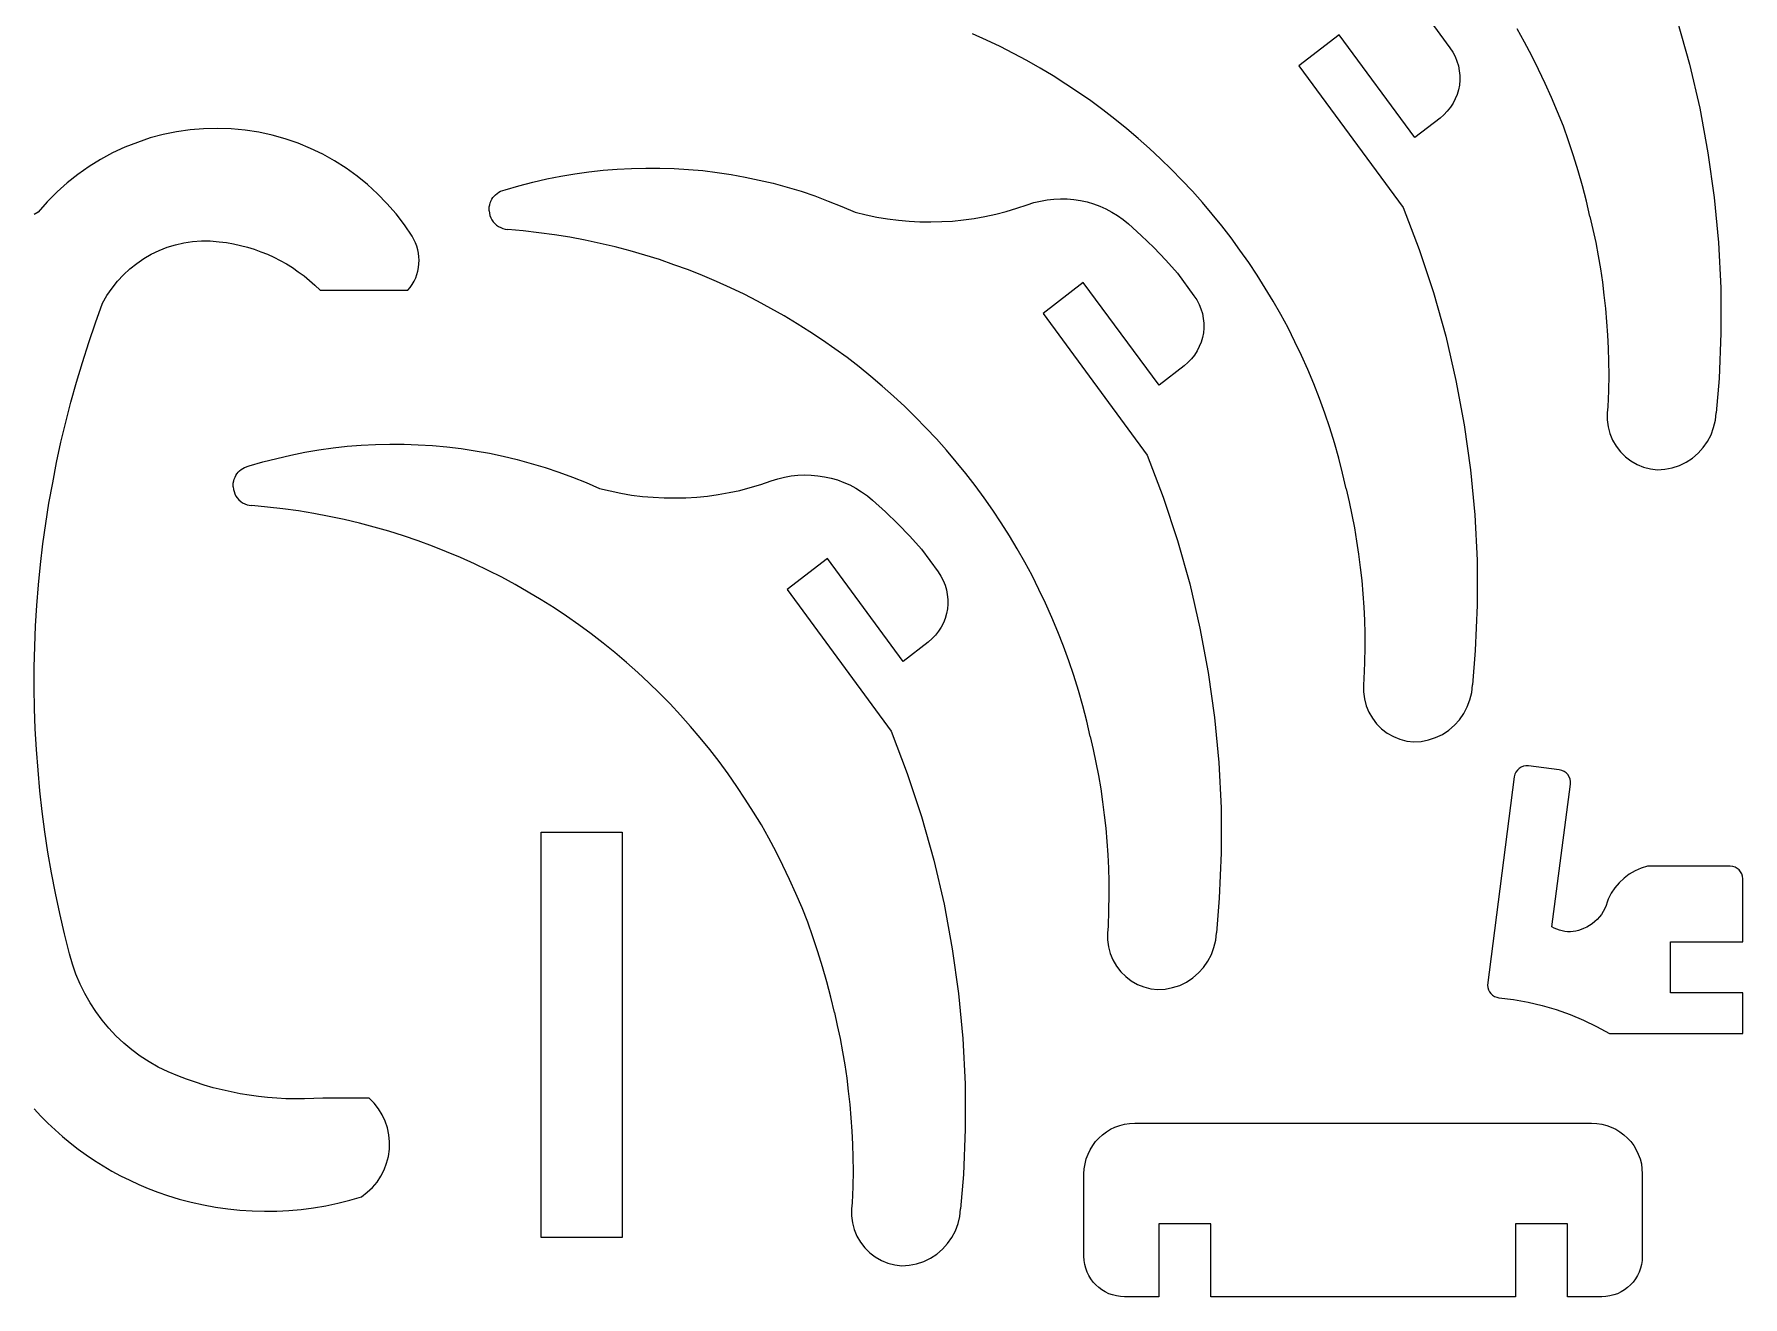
# Model space of a CAD drawing. Extents: x -322 to 322, y -250 to 250.
# Drawn here: x -185.6 to -80.5, y -145 to -67.3 of the extents above; entities that cross this region are included whole.
import ezdxf

# ---------------------------------------------------------------- set-up
doc = ezdxf.new("R2010")
doc.units = 0
doc.header["$MEASUREMENT"] = 0
doc.layers.get('0').update_dxf_attribs({"linetype": 'CONTINUOUS'})

msp = doc.modelspace()

# ---------------------------------------------------------------- linework, layer by layer
for p, q in [((-127.05, -67.63), (-127.91, -67.24)), ((-99.55, -66.73), (-98.53, -68.12)), ((-93.94, -67.77), (-94.4, -66.95)), ((-84.55, -66.43), (-83.79, -69.11)), ((-126.21, -68.03), (-127.05, -67.63)), ((-125.38, -68.45), (-126.21, -68.03)), ((-105.34, -67.3), (-107.82, -69.21)), ((-100.68, -73.63), (-105.34, -67.3)), ((-98.53, -68.12), (-98.36, -68.38)), ((-93.49, -68.6), (-93.94, -67.77)), ((-124.56, -68.9), (-125.38, -68.45)), ((-123.75, -69.36), (-124.56, -68.9)), ((-122.95, -69.84), (-123.75, -69.36)), ((-107.82, -69.21), (-101.41, -77.93)), ((-98.36, -68.38), (-98.21, -68.65)), ((-98.21, -68.65), (-98.1, -68.93)), ((-98.1, -68.93), (-98.01, -69.22)), ((-98.01, -69.22), (-97.96, -69.52)), ((-93.07, -69.45), (-93.49, -68.6)), ((-83.79, -69.11), (-83.16, -71.83)), ((-122.16, -70.34), (-122.95, -69.84)), ((-121.39, -70.85), (-122.16, -70.34)), ((-97.95, -70.4), (-98.01, -70.69)), ((-97.96, -69.52), (-97.93, -69.81)), ((-97.93, -70.11), (-97.95, -70.4)), ((-97.93, -69.81), (-97.93, -70.11)), ((-92.66, -70.3), (-93.07, -69.45)), ((-92.27, -71.17), (-92.66, -70.3)), ((-120.63, -71.38), (-121.39, -70.85)), ((-119.88, -71.93), (-120.63, -71.38)), ((-98.2, -71.25), (-98.34, -71.52)), ((-98.09, -70.98), (-98.2, -71.25)), ((-98.01, -70.69), (-98.09, -70.98)), ((-91.9, -72.05), (-92.27, -71.17)), ((-119.14, -72.5), (-119.88, -71.93)), ((-118.42, -73.09), (-119.14, -72.5)), ((-99.14, -72.44), (-100.68, -73.63)), ((-98.9, -72.23), (-99.14, -72.44)), ((-98.69, -72.01), (-98.9, -72.23)), ((-98.5, -71.77), (-98.69, -72.01)), ((-98.34, -71.52), (-98.5, -71.77)), ((-91.55, -72.94), (-91.9, -72.05)), ((-83.16, -71.83), (-82.65, -74.57)), ((-177.71, -73.45), (-178.51, -73.66)), ((-176.89, -73.28), (-177.71, -73.45)), ((-176.06, -73.16), (-176.89, -73.28)), ((-175.22, -73.09), (-176.06, -73.16)), ((-174.37, -73.07), (-175.22, -73.09)), ((-173.52, -73.1), (-174.37, -73.07)), ((-172.67, -73.18), (-173.52, -73.1)), ((-171.83, -73.31), (-172.67, -73.18)), ((-171.01, -73.49), (-171.83, -73.31)), ((-170.2, -73.71), (-171.01, -73.49)), ((-117.71, -73.69), (-118.42, -73.09)), ((-91.23, -73.84), (-91.55, -72.94)), ((-180.83, -74.58), (-181.56, -74.98)), ((-180.08, -74.23), (-180.83, -74.58)), ((-179.3, -73.93), (-180.08, -74.23)), ((-178.51, -73.66), (-179.3, -73.93)), ((-169.41, -73.98), (-170.2, -73.71)), ((-168.64, -74.3), (-169.41, -73.98)), ((-167.89, -74.66), (-168.64, -74.3)), ((-117.01, -74.31), (-117.71, -73.69)), ((-116.33, -74.94), (-117.01, -74.31)), ((-90.92, -74.75), (-91.23, -73.84)), ((-82.65, -74.57), (-82.26, -77.33)), ((-182.27, -75.42), (-182.96, -75.9)), ((-181.56, -74.98), (-182.27, -75.42)), ((-167.16, -75.07), (-167.89, -74.66)), ((-166.46, -75.51), (-167.16, -75.07)), ((-165.78, -76), (-166.46, -75.51)), ((-151.51, -75.74), (-150.64, -75.64)), ((-150.64, -75.64), (-149.77, -75.57)), ((-149.77, -75.57), (-148.89, -75.53)), ((-148.89, -75.53), (-148.01, -75.51)), ((-148.01, -75.51), (-147.14, -75.51)), ((-147.14, -75.51), (-146.26, -75.54)), ((-146.26, -75.54), (-145.38, -75.59)), ((-145.38, -75.59), (-144.51, -75.67)), ((-144.51, -75.67), (-143.63, -75.78)), ((-115.67, -75.59), (-116.33, -74.94)), ((-115.02, -76.25), (-115.67, -75.59)), ((-90.64, -75.68), (-90.92, -74.75)), ((-90.37, -76.61), (-90.64, -75.68)), ((-183.62, -76.42), (-184.24, -76.98)), ((-182.96, -75.9), (-183.62, -76.42)), ((-165.14, -76.52), (-165.78, -76)), ((-164.52, -77.09), (-165.14, -76.52)), ((-156.67, -76.85), (-155.83, -76.6)), ((-155.83, -76.6), (-154.97, -76.38)), ((-154.97, -76.38), (-154.11, -76.18)), ((-154.11, -76.18), (-153.25, -76.01)), ((-153.25, -76.01), (-152.38, -75.86)), ((-152.38, -75.86), (-151.51, -75.74)), ((-143.63, -75.78), (-142.76, -75.91)), ((-142.76, -75.91), (-141.89, -76.07)), ((-141.89, -76.07), (-141.03, -76.25)), ((-141.03, -76.25), (-140.17, -76.45)), ((-140.17, -76.45), (-139.31, -76.69)), ((-139.31, -76.69), (-138.46, -76.94)), ((-114.38, -76.93), (-115.02, -76.25)), ((-90.13, -77.55), (-90.37, -76.61)), ((-184.84, -77.58), (-185.4, -78.22)), ((-184.24, -76.98), (-184.84, -77.58)), ((-163.94, -77.69), (-164.52, -77.09)), ((-163.38, -78.33), (-163.94, -77.69)), ((-157.65, -77.9), (-157.62, -77.77)), ((-157.62, -77.77), (-157.59, -77.66)), ((-157.59, -77.66), (-157.55, -77.57)), ((-157.55, -77.57), (-157.54, -77.54)), ((-157.54, -77.54), (-157.49, -77.43)), ((-157.49, -77.43), (-157.42, -77.33)), ((-157.42, -77.33), (-157.4, -77.31)), ((-157.4, -77.31), (-157.34, -77.24)), ((-157.34, -77.24), (-157.26, -77.15)), ((-157.26, -77.15), (-157.16, -77.07)), ((-157.16, -77.07), (-157.06, -77)), ((-157.06, -77), (-156.95, -76.94)), ((-156.95, -76.94), (-156.67, -76.85)), ((-138.46, -76.94), (-137.62, -77.23)), ((-137.62, -77.23), (-136.78, -77.54)), ((-136.78, -77.54), (-135.94, -77.87)), ((-125.19, -77.99), (-124.55, -77.77)), ((-124.55, -77.77), (-124.14, -77.64)), ((-124.14, -77.64), (-123.73, -77.54)), ((-123.73, -77.54), (-123.32, -77.46)), ((-123.32, -77.46), (-122.91, -77.42)), ((-122.91, -77.42), (-122.49, -77.4)), ((-122.49, -77.4), (-122.08, -77.41)), ((-122.08, -77.41), (-121.67, -77.45)), ((-121.67, -77.45), (-121.26, -77.51)), ((-121.26, -77.51), (-120.86, -77.6)), ((-120.86, -77.6), (-120.47, -77.71)), ((-120.47, -77.71), (-120.08, -77.86)), ((-113.76, -77.63), (-114.38, -76.93)), ((-113.16, -78.34), (-113.76, -77.63)), ((-89.91, -78.5), (-90.13, -77.55)), ((-82.26, -77.33), (-82, -80.1)), ((-185.4, -78.22), (-185.66, -78.37)), ((-162.87, -79), (-163.38, -78.33)), ((-157.66, -78.02), (-157.65, -77.9)), ((-157.65, -78.14), (-157.66, -78.02)), ((-157.65, -78.14), (-157.64, -78.29)), ((-157.64, -78.29), (-157.6, -78.43)), ((-157.6, -78.43), (-157.55, -78.57)), ((-157.55, -78.57), (-157.48, -78.7)), ((-157.48, -78.7), (-157.4, -78.82)), ((-157.4, -78.82), (-157.3, -78.93)), ((-135.94, -77.87), (-135.12, -78.23)), ((-135.12, -78.23), (-134.46, -78.39)), ((-134.46, -78.39), (-133.8, -78.53)), ((-133.8, -78.53), (-133.14, -78.64)), ((-133.14, -78.64), (-132.47, -78.72)), ((-132.47, -78.72), (-131.81, -78.78)), ((-131.81, -78.78), (-131.14, -78.82)), ((-131.14, -78.82), (-130.47, -78.82)), ((-130.47, -78.82), (-129.8, -78.81)), ((-129.8, -78.81), (-129.13, -78.77)), ((-129.13, -78.77), (-128.46, -78.7)), ((-128.46, -78.7), (-127.8, -78.61)), ((-127.8, -78.61), (-127.14, -78.49)), ((-127.14, -78.49), (-126.48, -78.35)), ((-126.48, -78.35), (-125.83, -78.18)), ((-125.83, -78.18), (-125.19, -77.99)), ((-120.08, -77.86), (-119.7, -78.02)), ((-119.7, -78.02), (-119.33, -78.22)), ((-119.33, -78.22), (-118.98, -78.44)), ((-118.98, -78.44), (-118.63, -78.68)), ((-118.63, -78.68), (-118.31, -78.95)), ((-112.57, -79.06), (-113.16, -78.34)), ((-101.41, -77.93), (-100.42, -80.53)), ((-89.91, -78.5), (-89.73, -79.3)), ((-162.39, -79.71), (-162.87, -79)), ((-162.28, -79.91), (-162.39, -79.71)), ((-162.18, -80.11), (-162.28, -79.91)), ((-157.3, -78.93), (-157.19, -79.03)), ((-157.19, -79.03), (-157.07, -79.11)), ((-157.07, -79.11), (-156.94, -79.18)), ((-156.94, -79.18), (-156.8, -79.24)), ((-156.8, -79.24), (-156.66, -79.27)), ((-156.66, -79.27), (-156.51, -79.29)), ((-155.55, -79.38), (-156.51, -79.29)), ((-154.59, -79.49), (-155.55, -79.38)), ((-153.64, -79.62), (-154.59, -79.49)), ((-152.69, -79.77), (-153.64, -79.62)), ((-151.75, -79.95), (-152.69, -79.77)), ((-118.31, -78.95), (-117.52, -79.67)), ((-117.52, -79.67), (-116.75, -80.41)), ((-112, -79.8), (-112.57, -79.06)), ((-111.45, -80.56), (-112, -79.8)), ((-89.73, -79.3), (-89.56, -80.1)), ((-178.9, -81.08), (-178.44, -80.82)), ((-178.44, -80.82), (-177.96, -80.59)), ((-177.96, -80.59), (-177.46, -80.39)), ((-177.46, -80.39), (-176.95, -80.24)), ((-176.95, -80.24), (-176.43, -80.12)), ((-176.43, -80.12), (-175.9, -80.04)), ((-175.9, -80.04), (-175.35, -80)), ((-175.35, -80), (-174.81, -80)), ((-174.81, -80), (-174.26, -80.05)), ((-174.26, -80.05), (-173.82, -80.1)), ((-173.82, -80.1), (-173.38, -80.18)), ((-173.38, -80.18), (-172.95, -80.27)), ((-172.95, -80.27), (-172.53, -80.38)), ((-172.53, -80.38), (-172.11, -80.51)), ((-172.11, -80.51), (-171.7, -80.66)), ((-171.7, -80.66), (-171.29, -80.82)), ((-171.29, -80.82), (-170.9, -81)), ((-162.1, -80.32), (-162.18, -80.11)), ((-162.04, -80.54), (-162.1, -80.32)), ((-162, -80.75), (-162.04, -80.54)), ((-161.97, -80.97), (-162, -80.75)), ((-150.82, -80.15), (-151.75, -79.95)), ((-149.89, -80.37), (-150.82, -80.15)), ((-148.98, -80.61), (-149.89, -80.37)), ((-148.07, -80.87), (-148.98, -80.61)), ((-147.17, -81.15), (-148.07, -80.87)), ((-116.75, -80.41), (-116.01, -81.18)), ((-110.91, -81.32), (-111.45, -80.56)), ((-100.42, -80.53), (-99.55, -83.18)), ((-89.56, -80.1), (-89.41, -80.91)), ((-89.41, -80.91), (-89.27, -81.72)), ((-82, -80.1), (-81.86, -82.89)), ((-180.15, -82.08), (-179.76, -81.71)), ((-179.76, -81.71), (-179.34, -81.38)), ((-179.34, -81.38), (-178.9, -81.08)), ((-170.9, -81), (-170.51, -81.2)), ((-170.51, -81.2), (-170.13, -81.41)), ((-170.13, -81.41), (-169.76, -81.64)), ((-169.76, -81.64), (-169.4, -81.89)), ((-169.4, -81.89), (-169.04, -82.15)), ((-162.1, -82.06), (-162.04, -81.85)), ((-162.04, -81.85), (-162, -81.63)), ((-162, -81.63), (-161.97, -81.41)), ((-161.96, -81.19), (-161.97, -80.97)), ((-161.97, -81.41), (-161.96, -81.19)), ((-146.28, -81.46), (-147.17, -81.15)), ((-145.39, -81.78), (-146.28, -81.46)), ((-144.52, -82.13), (-145.39, -81.78)), ((-116.01, -81.18), (-115.3, -81.98)), ((-115.3, -81.98), (-114.28, -83.37)), ((-110.39, -82.1), (-110.91, -81.32)), ((-89.27, -81.72), (-89.15, -82.53)), ((-181.17, -83.35), (-180.86, -82.9)), ((-180.86, -82.9), (-180.52, -82.47)), ((-180.52, -82.47), (-180.15, -82.08)), ((-169.04, -82.15), (-168.7, -82.43)), ((-168.7, -82.43), (-168.38, -82.73)), ((-168.38, -82.73), (-168.06, -83.03)), ((-168.06, -83.03), (-162.65, -83.03)), ((-162.65, -83.03), (-162.51, -82.86)), ((-162.51, -82.86), (-162.38, -82.67)), ((-162.38, -82.67), (-162.27, -82.47)), ((-162.27, -82.47), (-162.17, -82.27)), ((-162.17, -82.27), (-162.1, -82.06)), ((-143.66, -82.49), (-144.52, -82.13)), ((-142.8, -82.88), (-143.66, -82.49)), ((-141.96, -83.28), (-142.8, -82.88)), ((-121.09, -82.55), (-123.57, -84.46)), ((-116.43, -88.88), (-121.09, -82.55)), ((-109.89, -82.9), (-110.39, -82.1)), ((-109.4, -83.7), (-109.89, -82.9)), ((-89.15, -82.53), (-89.05, -83.34)), ((-81.86, -82.89), (-81.85, -85.67)), ((-181.88, -85.04), (-181.44, -83.83)), ((-181.44, -83.83), (-181.17, -83.35)), ((-141.13, -83.7), (-141.96, -83.28)), ((-140.31, -84.15), (-141.13, -83.7)), ((-114.28, -83.37), (-114.11, -83.63)), ((-114.11, -83.63), (-113.96, -83.9)), ((-113.96, -83.9), (-113.85, -84.18)), ((-108.94, -84.52), (-109.4, -83.7)), ((-99.55, -83.18), (-98.79, -85.86)), ((-89.05, -83.34), (-88.96, -84.15)), ((-182.29, -86.25), (-181.88, -85.04)), ((-139.5, -84.61), (-140.31, -84.15)), ((-138.7, -85.09), (-139.5, -84.61)), ((-137.91, -85.59), (-138.7, -85.09)), ((-123.57, -84.46), (-117.16, -93.18)), ((-113.85, -84.18), (-113.76, -84.47)), ((-113.76, -84.47), (-113.71, -84.77)), ((-113.71, -84.77), (-113.68, -85.06)), ((-113.68, -85.06), (-113.68, -85.36)), ((-108.49, -85.35), (-108.94, -84.52)), ((-88.96, -84.15), (-88.89, -84.97)), ((-88.89, -84.97), (-88.83, -85.79)), ((-137.14, -86.1), (-137.91, -85.59)), ((-136.38, -86.63), (-137.14, -86.1)), ((-113.76, -85.94), (-113.84, -86.23)), ((-113.7, -85.65), (-113.76, -85.94)), ((-113.68, -85.36), (-113.7, -85.65)), ((-108.07, -86.2), (-108.49, -85.35)), ((-107.66, -87.05), (-108.07, -86.2)), ((-98.79, -85.86), (-98.16, -88.58)), ((-88.83, -85.79), (-88.79, -86.6)), ((-81.85, -85.67), (-81.97, -88.46)), ((-182.68, -87.47), (-182.29, -86.25)), ((-135.63, -87.18), (-136.38, -86.63)), ((-134.89, -87.75), (-135.63, -87.18)), ((-114.44, -87.26), (-114.65, -87.48)), ((-114.25, -87.02), (-114.44, -87.26)), ((-114.09, -86.77), (-114.25, -87.02)), ((-113.95, -86.5), (-114.09, -86.77)), ((-113.84, -86.23), (-113.95, -86.5)), ((-107.27, -87.92), (-107.66, -87.05)), ((-88.79, -86.6), (-88.77, -87.42)), ((-183.05, -88.69), (-182.68, -87.47)), ((-134.17, -88.34), (-134.89, -87.75)), ((-114.89, -87.69), (-116.43, -88.88)), ((-114.65, -87.48), (-114.89, -87.69)), ((-106.9, -88.8), (-107.27, -87.92)), ((-88.76, -88.24), (-88.78, -89.22)), ((-88.77, -87.42), (-88.76, -88.24)), ((-183.39, -89.92), (-183.05, -88.69)), ((-133.46, -88.94), (-134.17, -88.34)), ((-132.76, -89.56), (-133.46, -88.94)), ((-106.55, -89.69), (-106.9, -88.8)), ((-98.16, -88.58), (-97.65, -91.32)), ((-88.78, -89.22), (-88.82, -90.2)), ((-81.97, -88.46), (-82.15, -90.58)), ((-183.71, -91.15), (-183.39, -89.92)), ((-132.08, -90.19), (-132.76, -89.56)), ((-131.42, -90.84), (-132.08, -90.19)), ((-106.23, -90.59), (-106.55, -89.69)), ((-88.82, -90.2), (-88.85, -90.58)), ((-184, -92.39), (-183.71, -91.15)), ((-130.77, -91.5), (-131.42, -90.84)), ((-105.92, -91.5), (-106.23, -90.59)), ((-97.65, -91.32), (-97.26, -94.08)), ((-88.85, -90.58), (-88.85, -91.01)), ((-88.85, -91.01), (-88.79, -91.44)), ((-88.79, -91.44), (-88.68, -91.86)), ((-82.3, -91.49), (-82.19, -91.04)), ((-82.19, -91.04), (-82.15, -90.58)), ((-184.27, -93.64), (-184, -92.39)), ((-165.52, -92.57), (-164.64, -92.53)), ((-164.64, -92.53), (-163.76, -92.51)), ((-163.76, -92.51), (-162.89, -92.51)), ((-162.89, -92.51), (-162.01, -92.54)), ((-130.13, -92.18), (-130.77, -91.5)), ((-129.51, -92.88), (-130.13, -92.18)), ((-105.64, -92.43), (-105.92, -91.5)), ((-105.37, -93.36), (-105.64, -92.43)), ((-88.68, -91.86), (-88.52, -92.26)), ((-88.52, -92.26), (-88.3, -92.63)), ((-82.94, -92.72), (-82.67, -92.34)), ((-82.67, -92.34), (-82.46, -91.93)), ((-82.46, -91.93), (-82.3, -91.49)), ((-171.58, -93.6), (-170.72, -93.38)), ((-170.72, -93.38), (-169.86, -93.18)), ((-169.86, -93.18), (-169, -93.01)), ((-169, -93.01), (-168.13, -92.86)), ((-168.13, -92.86), (-167.26, -92.74)), ((-167.26, -92.74), (-166.39, -92.64)), ((-166.39, -92.64), (-165.52, -92.57)), ((-162.01, -92.54), (-161.13, -92.59)), ((-161.13, -92.59), (-160.26, -92.67)), ((-160.26, -92.67), (-159.38, -92.78)), ((-159.38, -92.78), (-158.51, -92.91)), ((-158.51, -92.91), (-157.64, -93.07)), ((-157.64, -93.07), (-156.78, -93.25)), ((-156.78, -93.25), (-155.92, -93.45)), ((-155.92, -93.45), (-155.06, -93.69)), ((-128.91, -93.59), (-129.51, -92.88)), ((-117.16, -93.18), (-116.17, -95.78)), ((-105.13, -94.3), (-105.37, -93.36)), ((-88.3, -92.63), (-88.04, -92.98)), ((-88.04, -92.98), (-87.73, -93.28)), ((-87.73, -93.28), (-87.39, -93.54)), ((-87.39, -93.54), (-87.01, -93.76)), ((-83.99, -93.62), (-83.6, -93.36)), ((-83.6, -93.36), (-83.25, -93.06)), ((-83.25, -93.06), (-82.94, -92.72)), ((-184.51, -94.88), (-184.27, -93.64)), ((-173.34, -94.66), (-173.3, -94.57)), ((-173.3, -94.57), (-173.29, -94.54)), ((-173.29, -94.54), (-173.24, -94.43)), ((-173.24, -94.43), (-173.17, -94.33)), ((-173.17, -94.33), (-173.15, -94.31)), ((-173.15, -94.31), (-173.09, -94.24)), ((-173.09, -94.24), (-173.01, -94.15)), ((-173.01, -94.15), (-172.91, -94.07)), ((-172.91, -94.07), (-172.81, -94)), ((-172.81, -94), (-172.7, -93.94)), ((-172.7, -93.94), (-172.42, -93.85)), ((-172.42, -93.85), (-171.58, -93.6)), ((-155.06, -93.69), (-154.21, -93.94)), ((-154.21, -93.94), (-153.37, -94.23)), ((-153.37, -94.23), (-152.53, -94.54)), ((-152.53, -94.54), (-151.69, -94.87)), ((-139.89, -94.64), (-139.48, -94.54)), ((-139.48, -94.54), (-139.07, -94.46)), ((-139.07, -94.46), (-138.66, -94.42)), ((-138.66, -94.42), (-138.24, -94.4)), ((-138.24, -94.4), (-137.83, -94.41)), ((-137.83, -94.41), (-137.42, -94.45)), ((-137.42, -94.45), (-137.01, -94.51)), ((-137.01, -94.51), (-136.61, -94.6)), ((-136.61, -94.6), (-136.22, -94.71)), ((-128.32, -94.31), (-128.91, -93.59)), ((-127.75, -95.05), (-128.32, -94.31)), ((-104.91, -95.25), (-105.13, -94.3)), ((-97.26, -94.08), (-97, -96.85)), ((-87.01, -93.76), (-86.61, -93.92)), ((-86.61, -93.92), (-86.19, -94.03)), ((-86.19, -94.03), (-85.76, -94.08)), ((-85.76, -94.08), (-85.3, -94.05)), ((-85.3, -94.05), (-84.85, -93.96)), ((-84.85, -93.96), (-84.41, -93.82)), ((-84.41, -93.82), (-83.99, -93.62)), ((-184.74, -96.14), (-184.51, -94.88)), ((-173.41, -95.02), (-173.4, -94.9)), ((-173.4, -95.14), (-173.41, -95.02)), ((-173.4, -94.9), (-173.37, -94.77)), ((-173.4, -95.14), (-173.39, -95.29)), ((-173.39, -95.29), (-173.35, -95.43)), ((-173.37, -94.77), (-173.34, -94.66)), ((-173.35, -95.43), (-173.3, -95.57)), ((-173.3, -95.57), (-173.23, -95.7)), ((-151.69, -94.87), (-150.87, -95.23)), ((-150.87, -95.23), (-150.21, -95.39)), ((-150.21, -95.39), (-149.55, -95.53)), ((-149.55, -95.53), (-148.89, -95.64)), ((-148.89, -95.64), (-148.22, -95.72)), ((-144.21, -95.7), (-143.55, -95.61)), ((-143.55, -95.61), (-142.89, -95.49)), ((-142.89, -95.49), (-142.23, -95.35)), ((-142.23, -95.35), (-141.58, -95.18)), ((-141.58, -95.18), (-140.94, -94.99)), ((-140.94, -94.99), (-140.3, -94.77)), ((-140.3, -94.77), (-139.89, -94.64)), ((-136.22, -94.71), (-135.83, -94.86)), ((-135.83, -94.86), (-135.45, -95.02)), ((-135.45, -95.02), (-135.08, -95.22)), ((-135.08, -95.22), (-134.73, -95.44)), ((-134.73, -95.44), (-134.38, -95.68)), ((-134.38, -95.68), (-134.06, -95.95)), ((-127.2, -95.81), (-127.75, -95.05)), ((-104.91, -95.25), (-104.73, -96.05)), ((-184.93, -97.39), (-184.74, -96.14)), ((-173.23, -95.7), (-173.15, -95.82)), ((-173.15, -95.82), (-173.05, -95.93)), ((-173.05, -95.93), (-172.94, -96.03)), ((-172.94, -96.03), (-172.82, -96.11)), ((-172.82, -96.11), (-172.69, -96.18)), ((-172.69, -96.18), (-172.55, -96.24)), ((-172.55, -96.24), (-172.41, -96.27)), ((-172.41, -96.27), (-172.26, -96.29)), ((-171.3, -96.38), (-172.26, -96.29)), ((-170.34, -96.49), (-171.3, -96.38)), ((-169.39, -96.62), (-170.34, -96.49)), ((-168.44, -96.77), (-169.39, -96.62)), ((-148.22, -95.72), (-147.56, -95.78)), ((-147.56, -95.78), (-146.89, -95.82)), ((-146.89, -95.82), (-146.22, -95.82)), ((-146.22, -95.82), (-145.55, -95.81)), ((-145.55, -95.81), (-144.88, -95.77)), ((-144.88, -95.77), (-144.21, -95.7)), ((-134.06, -95.95), (-133.27, -96.67)), ((-133.27, -96.67), (-132.5, -97.41)), ((-126.66, -96.57), (-127.2, -95.81)), ((-126.14, -97.35), (-126.66, -96.57)), ((-116.17, -95.78), (-115.3, -98.43)), ((-104.73, -96.05), (-104.56, -96.85)), ((-185.11, -98.65), (-184.93, -97.39)), ((-167.5, -96.95), (-168.44, -96.77)), ((-166.57, -97.15), (-167.5, -96.95)), ((-165.64, -97.37), (-166.57, -97.15)), ((-164.73, -97.61), (-165.64, -97.37)), ((-163.82, -97.87), (-164.73, -97.61)), ((-132.5, -97.41), (-131.76, -98.18)), ((-125.64, -98.15), (-126.14, -97.35)), ((-104.56, -96.85), (-104.41, -97.66)), ((-104.41, -97.66), (-104.27, -98.47)), ((-97, -96.85), (-96.86, -99.64)), ((-185.26, -99.91), (-185.11, -98.65)), ((-162.92, -98.15), (-163.82, -97.87)), ((-162.03, -98.46), (-162.92, -98.15)), ((-161.14, -98.78), (-162.03, -98.46)), ((-160.27, -99.13), (-161.14, -98.78)), ((-131.76, -98.18), (-131.05, -98.98)), ((-125.15, -98.95), (-125.64, -98.15)), ((-115.3, -98.43), (-114.54, -101.11)), ((-104.27, -98.47), (-104.15, -99.28)), ((-159.41, -99.49), (-160.27, -99.13)), ((-158.55, -99.88), (-159.41, -99.49)), ((-157.71, -100.28), (-158.55, -99.88)), ((-136.84, -99.55), (-139.32, -101.46)), ((-132.18, -105.88), (-136.84, -99.55)), ((-131.05, -98.98), (-130.03, -100.37)), ((-124.69, -99.77), (-125.15, -98.95)), ((-124.24, -100.6), (-124.69, -99.77)), ((-104.15, -99.28), (-104.05, -100.09)), ((-96.86, -99.64), (-96.85, -102.42)), ((-185.38, -101.17), (-185.26, -99.91)), ((-156.88, -100.7), (-157.71, -100.28)), ((-156.06, -101.15), (-156.88, -100.7)), ((-130.03, -100.37), (-129.86, -100.63)), ((-129.86, -100.63), (-129.71, -100.9)), ((-129.71, -100.9), (-129.6, -101.18)), ((-123.82, -101.45), (-124.24, -100.6)), ((-104.05, -100.09), (-103.96, -100.9)), ((-103.96, -100.9), (-103.89, -101.72)), ((-185.48, -102.43), (-185.38, -101.17)), ((-155.25, -101.61), (-156.06, -101.15)), ((-154.45, -102.09), (-155.25, -101.61)), ((-139.32, -101.46), (-132.91, -110.18)), ((-129.6, -101.18), (-129.51, -101.47)), ((-129.51, -101.47), (-129.46, -101.77)), ((-129.46, -101.77), (-129.43, -102.06)), ((-123.41, -102.3), (-123.82, -101.45)), ((-114.54, -101.11), (-113.91, -103.83)), ((-103.89, -101.72), (-103.83, -102.54)), ((-185.56, -103.7), (-185.48, -102.43)), ((-153.66, -102.59), (-154.45, -102.09)), ((-152.89, -103.1), (-153.66, -102.59)), ((-129.51, -102.94), (-129.59, -103.23)), ((-129.45, -102.65), (-129.51, -102.94)), ((-129.43, -102.36), (-129.45, -102.65)), ((-129.43, -102.06), (-129.43, -102.36)), ((-123.02, -103.17), (-123.41, -102.3)), ((-103.83, -102.54), (-103.79, -103.35)), ((-96.85, -102.42), (-96.97, -105.21)), ((-185.61, -104.97), (-185.56, -103.7)), ((-152.13, -103.63), (-152.89, -103.1)), ((-151.38, -104.18), (-152.13, -103.63)), ((-130, -104.02), (-130.19, -104.26)), ((-129.84, -103.77), (-130, -104.02)), ((-129.7, -103.5), (-129.84, -103.77)), ((-129.59, -103.23), (-129.7, -103.5)), ((-122.65, -104.05), (-123.02, -103.17)), ((-122.3, -104.94), (-122.65, -104.05)), ((-113.91, -103.83), (-113.4, -106.57)), ((-103.79, -103.35), (-103.77, -104.17)), ((-185.64, -106.24), (-185.61, -104.97)), ((-150.64, -104.75), (-151.38, -104.18)), ((-149.92, -105.34), (-150.64, -104.75)), ((-130.64, -104.69), (-132.18, -105.88)), ((-130.4, -104.48), (-130.64, -104.69)), ((-130.19, -104.26), (-130.4, -104.48)), ((-121.98, -105.84), (-122.3, -104.94)), ((-103.76, -104.99), (-103.78, -105.97)), ((-103.77, -104.17), (-103.76, -104.99)), ((-149.21, -105.94), (-149.92, -105.34)), ((-148.51, -106.56), (-149.21, -105.94)), ((-121.67, -106.75), (-121.98, -105.84)), ((-103.78, -105.97), (-103.82, -106.95)), ((-96.97, -105.21), (-97.15, -107.33)), ((-185.64, -107.5), (-185.64, -106.24)), ((-147.83, -107.19), (-148.51, -106.56)), ((-147.17, -107.84), (-147.83, -107.19)), ((-121.39, -107.68), (-121.67, -106.75)), ((-113.4, -106.57), (-113.01, -109.33)), ((-103.82, -106.95), (-103.85, -107.33)), ((-185.62, -108.77), (-185.64, -107.5)), ((-146.52, -108.5), (-147.17, -107.84)), ((-121.12, -108.61), (-121.39, -107.68)), ((-103.85, -107.33), (-103.85, -107.76)), ((-103.85, -107.76), (-103.79, -108.19)), ((-103.79, -108.19), (-103.68, -108.61)), ((-97.46, -108.68), (-97.3, -108.24)), ((-97.3, -108.24), (-97.19, -107.79)), ((-97.19, -107.79), (-97.15, -107.33)), ((-185.58, -110.04), (-185.62, -108.77)), ((-145.88, -109.18), (-146.52, -108.5)), ((-145.26, -109.88), (-145.88, -109.18)), ((-120.88, -109.55), (-121.12, -108.61)), ((-113.01, -109.33), (-112.75, -112.1)), ((-103.68, -108.61), (-103.52, -109.01)), ((-103.52, -109.01), (-103.3, -109.38)), ((-97.94, -109.47), (-97.67, -109.09)), ((-97.67, -109.09), (-97.46, -108.68)), ((-185.51, -111.31), (-185.58, -110.04)), ((-144.66, -110.59), (-145.26, -109.88)), ((-132.91, -110.18), (-131.92, -112.78)), ((-120.66, -110.5), (-120.88, -109.55)), ((-103.3, -109.38), (-103.04, -109.73)), ((-103.04, -109.73), (-102.73, -110.03)), ((-102.73, -110.03), (-102.39, -110.29)), ((-102.39, -110.29), (-102.01, -110.51)), ((-99.41, -110.57), (-98.99, -110.37)), ((-98.99, -110.37), (-98.6, -110.11)), ((-98.6, -110.11), (-98.25, -109.81)), ((-98.25, -109.81), (-97.94, -109.47)), ((-185.41, -112.58), (-185.51, -111.31)), ((-144.07, -111.31), (-144.66, -110.59)), ((-143.5, -112.05), (-144.07, -111.31)), ((-120.66, -110.5), (-120.48, -111.3)), ((-120.48, -111.3), (-120.31, -112.1)), ((-102.01, -110.51), (-101.61, -110.67)), ((-101.61, -110.67), (-101.19, -110.78)), ((-101.19, -110.78), (-100.76, -110.83)), ((-100.76, -110.83), (-100.3, -110.8)), ((-100.3, -110.8), (-99.85, -110.71)), ((-99.85, -110.71), (-99.41, -110.57)), ((-142.95, -112.81), (-143.5, -112.05)), ((-120.31, -112.1), (-120.16, -112.91)), ((-112.75, -112.1), (-112.61, -114.89)), ((-94.27, -112.47), (-94.38, -112.57)), ((-94.15, -112.39), (-94.27, -112.47)), ((-94, -112.33), (-94.15, -112.39)), ((-93.85, -112.31), (-94, -112.33)), ((-93.7, -112.31), (-93.85, -112.31)), ((-91.8, -112.55), (-93.7, -112.31)), ((-185.3, -113.84), (-185.41, -112.58)), ((-142.41, -113.57), (-142.95, -112.81)), ((-131.92, -112.78), (-131.05, -115.43)), ((-120.16, -112.91), (-120.02, -113.72)), ((-94.57, -112.98), (-96.21, -125.8)), ((-94.53, -112.83), (-94.57, -112.98)), ((-94.47, -112.69), (-94.53, -112.83)), ((-94.38, -112.57), (-94.47, -112.69)), ((-92.26, -122.22), (-91.12, -113.43)), ((-91.64, -112.59), (-91.8, -112.55)), ((-91.5, -112.65), (-91.64, -112.59)), ((-91.38, -112.74), (-91.5, -112.65)), ((-91.28, -112.85), (-91.38, -112.74)), ((-91.2, -112.98), (-91.28, -112.85)), ((-91.14, -113.12), (-91.2, -112.98)), ((-91.12, -113.27), (-91.14, -113.12)), ((-91.12, -113.43), (-91.12, -113.27)), ((-185.15, -115.11), (-185.3, -113.84)), ((-141.89, -114.35), (-142.41, -113.57)), ((-141.39, -115.15), (-141.89, -114.35)), ((-120.02, -113.72), (-119.9, -114.53)), ((-119.9, -114.53), (-119.8, -115.34)), ((-184.99, -116.37), (-185.15, -115.11)), ((-140.9, -115.95), (-141.39, -115.15)), ((-131.05, -115.43), (-130.29, -118.11)), ((-119.8, -115.34), (-119.71, -116.15)), ((-112.61, -114.89), (-112.6, -117.67)), ((-184.8, -117.63), (-184.99, -116.37)), ((-154.46, -116.39), (-149.47, -116.39)), ((-154.46, -141.35), (-154.46, -116.39)), ((-149.47, -116.39), (-149.47, -141.35)), ((-140.44, -116.77), (-140.9, -115.95)), ((-119.71, -116.15), (-119.64, -116.97)), ((-184.58, -118.89), (-184.8, -117.63)), ((-139.99, -117.6), (-140.44, -116.77)), ((-139.57, -118.45), (-139.99, -117.6)), ((-119.64, -116.97), (-119.58, -117.79)), ((-112.6, -117.67), (-112.72, -120.46)), ((-139.16, -119.3), (-139.57, -118.45)), ((-130.29, -118.11), (-129.66, -120.83)), ((-119.58, -117.79), (-119.54, -118.6)), ((-119.54, -118.6), (-119.52, -119.42)), ((-87.14, -118.78), (-87.49, -118.98)), ((-86.77, -118.61), (-87.14, -118.78)), ((-86.37, -118.49), (-86.77, -118.61)), ((-81.29, -118.49), (-86.37, -118.49)), ((-81.13, -118.5), (-81.29, -118.49)), ((-80.98, -118.55), (-81.13, -118.5)), ((-80.85, -118.62), (-80.98, -118.55)), ((-80.73, -118.72), (-80.85, -118.62)), ((-80.64, -118.83), (-80.73, -118.72)), ((-184.34, -120.14), (-184.58, -118.89)), ((-138.77, -120.17), (-139.16, -119.3)), ((-119.52, -119.42), (-119.51, -120.24)), ((-88.38, -119.81), (-88.61, -120.14)), ((-88.11, -119.5), (-88.38, -119.81)), ((-87.81, -119.22), (-88.11, -119.5)), ((-87.49, -118.98), (-87.81, -119.22)), ((-80.57, -118.96), (-80.64, -118.83)), ((-80.52, -119.11), (-80.57, -118.96)), ((-80.51, -119.27), (-80.52, -119.11)), ((-80.51, -123.15), (-80.51, -119.27)), ((-184.08, -121.39), (-184.34, -120.14)), ((-138.4, -121.05), (-138.77, -120.17)), ((-129.66, -120.83), (-129.15, -123.57)), ((-119.51, -120.24), (-119.53, -121.22)), ((-112.72, -120.46), (-112.9, -122.58)), ((-88.92, -120.91), (-89, -121.1)), ((-88.85, -120.71), (-88.92, -120.91)), ((-88.8, -120.51), (-88.85, -120.71)), ((-88.61, -120.14), (-88.8, -120.51)), ((-183.79, -122.64), (-184.08, -121.39)), ((-138.05, -121.94), (-138.4, -121.05)), ((-137.73, -122.84), (-138.05, -121.94)), ((-119.53, -121.22), (-119.57, -122.2)), ((-89.61, -121.9), (-89.77, -122.03)), ((-89.47, -121.76), (-89.61, -121.9)), ((-89.33, -121.61), (-89.47, -121.76)), ((-89.21, -121.45), (-89.33, -121.61)), ((-89.1, -121.28), (-89.21, -121.45)), ((-89, -121.1), (-89.1, -121.28)), ((-183.48, -123.88), (-183.79, -122.64)), ((-137.42, -123.75), (-137.73, -122.84)), ((-119.57, -122.2), (-119.6, -122.58)), ((-119.6, -122.58), (-119.6, -123.01)), ((-119.6, -123.01), (-119.54, -123.44)), ((-112.94, -123.04), (-112.9, -122.58)), ((-92.11, -122.3), (-92.26, -122.22)), ((-91.95, -122.37), (-92.11, -122.3)), ((-91.79, -122.43), (-91.95, -122.37)), ((-91.63, -122.47), (-91.79, -122.43)), ((-91.46, -122.5), (-91.63, -122.47)), ((-91.29, -122.52), (-91.46, -122.5)), ((-91.12, -122.52), (-91.29, -122.52)), ((-90.95, -122.51), (-91.12, -122.52)), ((-90.78, -122.48), (-90.95, -122.51)), ((-90.62, -122.45), (-90.78, -122.48)), ((-90.46, -122.39), (-90.62, -122.45)), ((-90.3, -122.33), (-90.46, -122.39)), ((-90.11, -122.24), (-90.3, -122.33)), ((-89.94, -122.14), (-90.11, -122.24)), ((-89.77, -122.03), (-89.94, -122.14)), ((-183.3, -124.52), (-183.48, -123.88)), ((-137.14, -124.68), (-137.42, -123.75)), ((-129.15, -123.57), (-128.76, -126.33)), ((-119.54, -123.44), (-119.43, -123.86)), ((-119.43, -123.86), (-119.27, -124.26)), ((-113.42, -124.34), (-113.21, -123.93)), ((-113.21, -123.93), (-113.05, -123.49)), ((-113.05, -123.49), (-112.94, -123.04)), ((-84.96, -126.29), (-84.96, -123.15)), ((-84.96, -123.15), (-80.51, -123.15)), ((-183.08, -125.14), (-183.3, -124.52)), ((-136.87, -125.61), (-137.14, -124.68)), ((-119.27, -124.26), (-119.05, -124.63)), ((-119.05, -124.63), (-118.79, -124.98)), ((-118.79, -124.98), (-118.48, -125.28)), ((-114.35, -125.36), (-114, -125.06)), ((-114, -125.06), (-113.69, -124.72)), ((-113.69, -124.72), (-113.42, -124.34)), ((-182.82, -125.75), (-183.08, -125.14)), ((-182.54, -126.33), (-182.82, -125.75)), ((-136.63, -126.55), (-136.87, -125.61)), ((-118.48, -125.28), (-118.14, -125.54)), ((-118.14, -125.54), (-117.76, -125.76)), ((-117.76, -125.76), (-117.36, -125.92)), ((-117.36, -125.92), (-116.94, -126.03)), ((-116.94, -126.03), (-116.51, -126.08)), ((-116.51, -126.08), (-116.05, -126.05)), ((-116.05, -126.05), (-115.6, -125.96)), ((-115.6, -125.96), (-115.16, -125.82)), ((-115.16, -125.82), (-114.74, -125.62)), ((-114.74, -125.62), (-114.35, -125.36)), ((-96.21, -125.8), (-96.2, -125.95)), ((-96.2, -125.95), (-96.16, -126.09)), ((-96.16, -126.09), (-96.09, -126.22)), ((-182.21, -126.9), (-182.54, -126.33)), ((-181.86, -127.44), (-182.21, -126.9)), ((-136.41, -127.5), (-136.63, -126.55)), ((-128.76, -126.33), (-128.5, -129.1)), ((-96.09, -126.22), (-96.01, -126.33)), ((-96.01, -126.33), (-95.9, -126.42)), ((-95.9, -126.42), (-95.78, -126.5)), ((-95.78, -126.5), (-95.65, -126.55)), ((-95.65, -126.55), (-95.51, -126.58)), ((-95.51, -126.58), (-94.61, -126.69)), ((-94.61, -126.69), (-93.72, -126.85)), ((-93.72, -126.85), (-92.85, -127.06)), ((-92.85, -127.06), (-91.99, -127.31)), ((-80.51, -126.29), (-84.96, -126.29)), ((-80.51, -128.78), (-80.51, -126.29)), ((-181.47, -127.96), (-181.86, -127.44)), ((-181.06, -128.46), (-181.47, -127.96)), ((-136.41, -127.5), (-136.23, -128.3)), ((-91.99, -127.31), (-91.14, -127.61)), ((-91.14, -127.61), (-90.31, -127.96)), ((-90.31, -127.96), (-89.5, -128.35)), ((-180.62, -128.93), (-181.06, -128.46)), ((-180.14, -129.37), (-180.62, -128.93)), ((-136.23, -128.3), (-136.06, -129.1)), ((-136.06, -129.1), (-135.91, -129.91)), ((-128.5, -129.1), (-128.36, -131.89)), ((-89.5, -128.35), (-88.71, -128.78)), ((-88.71, -128.78), (-80.51, -128.78)), ((-179.65, -129.79), (-180.14, -129.37)), ((-179.12, -130.18), (-179.65, -129.79)), ((-178.58, -130.53), (-179.12, -130.18)), ((-135.91, -129.91), (-135.77, -130.72)), ((-178.01, -130.86), (-178.58, -130.53)), ((-177.41, -131.15), (-178.01, -130.86)), ((-176.8, -131.4), (-177.41, -131.15)), ((-176.27, -131.6), (-176.8, -131.4)), ((-135.77, -130.72), (-135.65, -131.53)), ((-175.73, -131.79), (-176.27, -131.6)), ((-175.19, -131.96), (-175.73, -131.79)), ((-174.64, -132.12), (-175.19, -131.96)), ((-174.09, -132.26), (-174.64, -132.12)), ((-173.53, -132.38), (-174.09, -132.26)), ((-172.98, -132.49), (-173.53, -132.38)), ((-135.65, -131.53), (-135.55, -132.34)), ((-135.55, -132.34), (-135.46, -133.15)), ((-128.36, -131.89), (-128.35, -134.67)), ((-185.66, -133.42), (-185.24, -133.87)), ((-172.42, -132.59), (-172.98, -132.49)), ((-171.85, -132.66), (-172.42, -132.59)), ((-171.29, -132.73), (-171.85, -132.66)), ((-170.72, -132.77), (-171.29, -132.73)), ((-170.16, -132.8), (-170.72, -132.77)), ((-169.59, -132.81), (-170.16, -132.8)), ((-169.02, -132.81), (-169.59, -132.81)), ((-168.45, -132.79), (-169.02, -132.81)), ((-167.88, -132.76), (-168.45, -132.79)), ((-165.04, -132.76), (-167.88, -132.76)), ((-164.73, -133.08), (-165.04, -132.76)), ((-164.46, -133.42), (-164.73, -133.08)), ((-164.23, -133.8), (-164.46, -133.42)), ((-135.46, -133.15), (-135.39, -133.97)), ((-185.24, -133.87), (-184.81, -134.3)), ((-184.81, -134.3), (-184.36, -134.72)), ((-164.05, -134.19), (-164.23, -133.8)), ((-163.91, -134.6), (-164.05, -134.19)), ((-135.39, -133.97), (-135.33, -134.79)), ((-119.41, -134.68), (-119.14, -134.55)), ((-119.14, -134.55), (-118.85, -134.45)), ((-118.85, -134.45), (-118.55, -134.37)), ((-118.55, -134.37), (-118.24, -134.32)), ((-118.24, -134.32), (-117.92, -134.31)), ((-117.92, -134.31), (-89.81, -134.31)), ((-89.81, -134.31), (-89.49, -134.32)), ((-89.49, -134.32), (-89.18, -134.37)), ((-89.18, -134.37), (-88.88, -134.45)), ((-88.88, -134.45), (-88.6, -134.55)), ((-88.6, -134.55), (-88.32, -134.68)), ((-184.36, -134.72), (-183.9, -135.13)), ((-183.9, -135.13), (-183.43, -135.52)), ((-183.43, -135.52), (-182.94, -135.9)), ((-163.82, -135.03), (-163.91, -134.6)), ((-163.78, -135.46), (-163.82, -135.03)), ((-163.79, -135.91), (-163.78, -135.46)), ((-135.33, -134.79), (-135.29, -135.6)), ((-135.29, -135.6), (-135.27, -136.42)), ((-128.35, -134.67), (-128.47, -137.46)), ((-120.51, -135.68), (-120.33, -135.44)), ((-120.33, -135.44), (-120.13, -135.22)), ((-120.13, -135.22), (-119.91, -135.02)), ((-119.91, -135.02), (-119.67, -134.84)), ((-119.67, -134.84), (-119.41, -134.68)), ((-88.32, -134.68), (-88.07, -134.84)), ((-88.07, -134.84), (-87.83, -135.02)), ((-87.83, -135.02), (-87.61, -135.22)), ((-87.61, -135.22), (-87.4, -135.44)), ((-87.4, -135.44), (-87.22, -135.68)), ((-182.94, -135.9), (-182.44, -136.26)), ((-182.44, -136.26), (-181.93, -136.6)), ((-181.93, -136.6), (-181.41, -136.93)), ((-163.96, -136.77), (-163.85, -136.35)), ((-163.85, -136.35), (-163.79, -135.91)), ((-135.27, -136.42), (-135.26, -137.24)), ((-120.98, -136.8), (-120.91, -136.5)), ((-120.91, -136.5), (-120.8, -136.21)), ((-120.8, -136.21), (-120.67, -135.94)), ((-120.67, -135.94), (-120.51, -135.68)), ((-87.22, -135.68), (-87.07, -135.94)), ((-87.07, -135.94), (-86.94, -136.21)), ((-86.94, -136.21), (-86.83, -136.5)), ((-86.83, -136.5), (-86.75, -136.8)), ((-181.41, -136.93), (-180.88, -137.25)), ((-180.88, -137.25), (-180.33, -137.54)), ((-180.33, -137.54), (-179.77, -137.82)), ((-164.55, -137.93), (-164.31, -137.56)), ((-164.31, -137.56), (-164.11, -137.18)), ((-164.11, -137.18), (-163.96, -136.77)), ((-135.26, -137.24), (-135.28, -138.22)), ((-128.47, -137.46), (-128.65, -139.58)), ((-121.05, -137.43), (-121.03, -137.11)), ((-121.05, -142.5), (-121.05, -137.43)), ((-121.03, -137.11), (-120.98, -136.8)), ((-86.75, -136.8), (-86.71, -137.11)), ((-86.71, -137.11), (-86.69, -137.43)), ((-86.69, -137.43), (-86.69, -142.5)), ((-179.77, -137.82), (-179.21, -138.08)), ((-179.21, -138.08), (-178.63, -138.32)), ((-178.63, -138.32), (-178.04, -138.55)), ((-178.04, -138.55), (-177.45, -138.76)), ((-177.45, -138.76), (-176.72, -138.98)), ((-165.5, -138.83), (-165.15, -138.56)), ((-165.15, -138.56), (-164.83, -138.26)), ((-164.83, -138.26), (-164.55, -137.93)), ((-135.28, -138.22), (-135.32, -139.2)), ((-176.72, -138.98), (-175.98, -139.17)), ((-175.98, -139.17), (-175.24, -139.34)), ((-175.24, -139.34), (-174.49, -139.48)), ((-174.49, -139.48), (-173.74, -139.58)), ((-173.74, -139.58), (-172.99, -139.66)), ((-172.99, -139.66), (-172.23, -139.71)), ((-172.23, -139.71), (-171.48, -139.73)), ((-171.48, -139.73), (-170.72, -139.72)), ((-170.72, -139.72), (-169.97, -139.68)), ((-169.97, -139.68), (-169.21, -139.61)), ((-169.21, -139.61), (-168.46, -139.51)), ((-168.46, -139.51), (-167.71, -139.39)), ((-167.71, -139.39), (-166.97, -139.23)), ((-166.97, -139.23), (-166.23, -139.04)), ((-166.23, -139.04), (-165.5, -138.83)), ((-135.32, -139.2), (-135.35, -139.58)), ((-135.35, -139.58), (-135.35, -140.01)), ((-128.69, -140.04), (-128.65, -139.58)), ((-135.35, -140.01), (-135.29, -140.44)), ((-135.29, -140.44), (-135.18, -140.86)), ((-135.18, -140.86), (-135.02, -141.26)), ((-128.96, -140.93), (-128.8, -140.49)), ((-128.8, -140.49), (-128.69, -140.04)), ((-116.45, -140.51), (-116.45, -144.99)), ((-113.24, -140.51), (-116.45, -140.51)), ((-113.24, -144.99), (-113.24, -140.51)), ((-94.5, -140.51), (-94.5, -144.99)), ((-91.29, -140.51), (-94.5, -140.51)), ((-91.29, -144.99), (-91.29, -140.51)), ((-149.47, -141.35), (-154.46, -141.35)), ((-135.02, -141.26), (-134.8, -141.63)), ((-134.8, -141.63), (-134.54, -141.98)), ((-129.75, -142.06), (-129.44, -141.72)), ((-129.44, -141.72), (-129.17, -141.34)), ((-129.17, -141.34), (-128.96, -140.93)), ((-134.54, -141.98), (-134.23, -142.28)), ((-134.23, -142.28), (-133.89, -142.54)), ((-133.89, -142.54), (-133.51, -142.76)), ((-133.51, -142.76), (-133.11, -142.92)), ((-133.11, -142.92), (-132.69, -143.03)), ((-131.8, -143.05), (-131.35, -142.96)), ((-131.35, -142.96), (-130.91, -142.82)), ((-130.91, -142.82), (-130.49, -142.62)), ((-130.49, -142.62), (-130.1, -142.36)), ((-130.1, -142.36), (-129.75, -142.06)), ((-121.03, -142.75), (-121.05, -142.5)), ((-121, -143), (-121.03, -142.75)), ((-86.7, -142.75), (-86.74, -143)), ((-86.69, -142.5), (-86.7, -142.75)), ((-132.69, -143.03), (-132.26, -143.08)), ((-132.26, -143.08), (-131.8, -143.05)), ((-120.94, -143.24), (-121, -143)), ((-120.85, -143.47), (-120.94, -143.24)), ((-120.75, -143.69), (-120.85, -143.47)), ((-120.62, -143.89), (-120.75, -143.69)), ((-120.48, -144.09), (-120.62, -143.89)), ((-87.12, -143.89), (-87.26, -144.09)), ((-86.99, -143.69), (-87.12, -143.89)), ((-86.89, -143.47), (-86.99, -143.69)), ((-86.8, -143.24), (-86.89, -143.47)), ((-86.74, -143), (-86.8, -143.24)), ((-120.32, -144.26), (-120.48, -144.09)), ((-120.14, -144.42), (-120.32, -144.26)), ((-119.95, -144.57), (-120.14, -144.42)), ((-119.74, -144.69), (-119.95, -144.57)), ((-119.52, -144.8), (-119.74, -144.69)), ((-119.29, -144.88), (-119.52, -144.8)), ((-119.05, -144.94), (-119.29, -144.88)), ((-118.8, -144.98), (-119.05, -144.94)), ((-118.55, -144.99), (-118.8, -144.98)), ((-116.45, -144.99), (-118.55, -144.99)), ((-94.5, -144.99), (-113.24, -144.99)), ((-89.19, -144.99), (-91.29, -144.99)), ((-88.93, -144.98), (-89.19, -144.99)), ((-88.69, -144.94), (-88.93, -144.98)), ((-88.45, -144.88), (-88.69, -144.94)), ((-88.22, -144.8), (-88.45, -144.88)), ((-88, -144.69), (-88.22, -144.8)), ((-87.79, -144.57), (-88, -144.69)), ((-87.6, -144.42), (-87.79, -144.57)), ((-87.42, -144.26), (-87.6, -144.42)), ((-87.26, -144.09), (-87.42, -144.26))]:
    msp.add_line(p, q)

doc.saveas('drawing.dxf')
